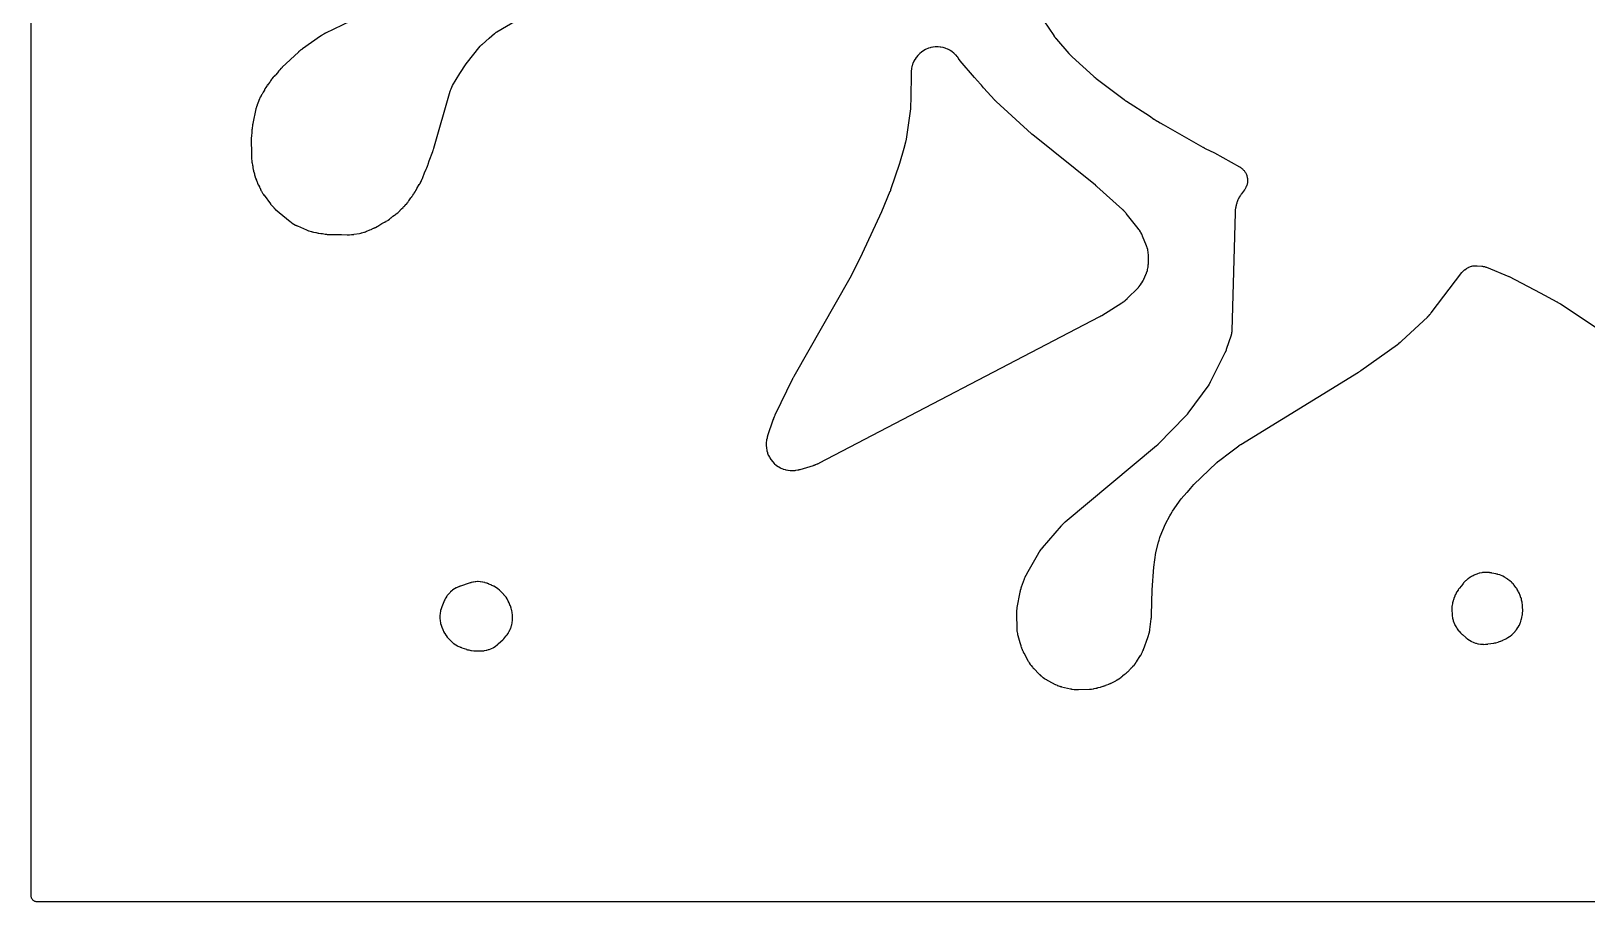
# Model space of a CAD drawing. Header units: millimetres. Extents: x 0 to 300, y 0 to 300.
# Drawn here: x -0.1 to 150, y -0.1 to 84 of the extents above; entities that cross this region are included whole.
import ezdxf

# ---------------------------------------------------------------- set-up
doc = ezdxf.new("R2010")
doc.units = ezdxf.units.MM
doc.layers.add('CUT', color=7, linetype='CONTINUOUS')

msp = doc.modelspace()

# ---------------------------------------------------------------- linework, layer by layer
at = {"layer": 'CUT'}
for points in [[(298.5625, -0.0625), (1.4375, -0.0625), (0.5522, -0.0625), (0.4788, -0.0589), (0.4206, -0.0503), (0.3635, -0.036), (0.3082, -0.0162), (0.255, 0.009), (0.2046, 0.0392), (0.1573, 0.0743), (0.1137, 0.1137), (0.0743, 0.1573), (0.0392, 0.2046), (0.009, 0.255), (-0.0162, 0.3082), (-0.036, 0.3635), (-0.0503, 0.4206), (-0.0589, 0.4788), (-0.0625, 0.5522), (-0.0625, 1.4375), (-0.0625, 298.5625)], [(30.7288, 84.9301), (28.3209, 83.7604), (28.31, 83.7549), (28.2393, 83.7188), (28.2285, 83.7131), (28.1864, 83.6905), (28.1651, 83.6785), (28.0284, 83.5978), (28.0076, 83.5849), (27.9676, 83.559), (27.9574, 83.5522), (27.8916, 83.5077), (27.8815, 83.5008), (27.8675, 83.4908), (27.8536, 83.4815), (27.8418, 83.4734), (26.1218, 82.2591), (26.1055, 82.2472), (26.0401, 82.1976), (26.0368, 82.1952), (26.0269, 82.1878), (26.0185, 82.1812), (26.0004, 82.1675), (25.9844, 82.155), (25.9696, 82.1429), (25.9693, 82.1427), (25.9692, 82.1427), (25.8561, 82.0507), (25.8405, 82.0376), (25.7411, 81.9511), (25.726, 81.9375), (24.1615, 80.48), (24.146, 80.465), (24.0469, 80.3659), (24.0319, 80.3503), (23.9122, 80.2215), (23.8978, 80.2055), (23.8061, 80.0994), (23.7923, 80.0828), (23.5266, 79.7522), (23.4621, 79.6883), (23.4505, 79.6766), (23.3763, 79.599), (23.365, 79.5869), (23.3218, 79.5391), (23.3003, 79.514), (23.1653, 79.3472), (23.1452, 79.3209), (23.1075, 79.2687), (23.098, 79.2552), (23.0375, 79.1664), (23.0284, 79.1526), (22.9637, 79.0518), (22.8025, 78.8511), (22.7925, 78.8383), (22.7286, 78.7543), (22.719, 78.7412), (22.682, 78.6897), (22.6638, 78.6629), (22.5501, 78.4851), (22.5334, 78.4572), (22.5022, 78.4021), (22.4944, 78.3878), (22.445, 78.2945), (22.4375, 78.2801), (22.3313, 78.0659), (22.2166, 77.8871), (22.2099, 77.8764), (22.1671, 77.8064), (22.1606, 77.7956), (22.1357, 77.7529), (22.1235, 77.7309), (22.0468, 77.5858), (22.0355, 77.5632), (22.0143, 77.5187), (22.009, 77.5072), (21.9753, 77.4324), (21.9702, 77.4208), (21.7993, 77.0187), (21.7939, 77.0057), (21.7601, 76.9206), (21.755, 76.9074), (21.7359, 76.8558), (21.7267, 76.8292), (21.6712, 76.6548), (21.6633, 76.6278), (21.6491, 76.5746), (21.6456, 76.561), (21.6241, 76.472), (21.6209, 76.4583), (21.3136, 75.045), (21.3106, 75.0305), (21.2925, 74.9359), (21.2899, 74.9214), (21.2804, 74.8643), (21.2763, 74.8349), (21.2541, 74.6437), (21.2514, 74.6142), (21.2476, 74.5565), (21.2468, 74.5417), (21.2429, 74.4454), (21.2424, 74.4306), (21.2371, 74.1115), (21.2036, 73.9175), (21.2009, 73.9002), (21.1848, 73.7875), (21.1826, 73.7701), (21.1749, 73.7023), (21.172, 73.6674), (21.1597, 73.4403), (21.1588, 73.4053), (21.1591, 73.337), (21.1594, 73.3194), (21.1632, 73.2057), (21.164, 73.1882), (21.2098, 72.4575), (21.2004, 71.8916), (21.2003, 71.8752), (21.2015, 71.7685), (21.2019, 71.7521), (21.2043, 71.6881), (21.2065, 71.6554), (21.2263, 71.4431), (21.2302, 71.4105), (21.2396, 71.3472), (21.2422, 71.331), (21.2608, 71.226), (21.2639, 71.2099), (21.3, 71.0336), (21.3085, 70.9434), (21.3104, 70.9252), (21.3193, 70.8542), (21.3249, 70.818), (21.3686, 70.5839), (21.3765, 70.5481), (21.3939, 70.4788), (21.3986, 70.461), (21.4311, 70.3464), (21.4364, 70.3288), (21.4595, 70.256), (21.4685, 70.212), (21.472, 70.1963), (21.4957, 70.0945), (21.4995, 70.0789), (21.5154, 70.0182), (21.5244, 69.9873), (21.588, 69.7884), (21.5986, 69.758), (21.6209, 69.6994), (21.6268, 69.6844), (21.6665, 69.5878), (21.6728, 69.573), (21.6841, 69.5475), (21.7001, 69.4972), (21.7045, 69.4837), (21.7345, 69.3964), (21.7393, 69.383), (21.7585, 69.331), (21.769, 69.3046), (21.8402, 69.137), (21.8648, 69.0859), (21.9516, 68.9258), (21.9657, 68.9011), (21.9826, 68.8732), (22.0494, 68.7222), (22.0564, 68.707), (22.1031, 68.6088), (22.1105, 68.5938), (22.1403, 68.5357), (22.1563, 68.5063), (22.2658, 68.3186), (22.2835, 68.2902), (22.3195, 68.2358), (22.3289, 68.2219), (22.3913, 68.1329), (22.4011, 68.1194), (23.017, 67.2918), (23.0277, 67.2778), (23.099, 67.1877), (23.1102, 67.174), (23.1545, 67.1212), (23.178, 67.0949), (23.3357, 66.9281), (23.3608, 66.9032), (23.411, 66.856), (23.424, 66.8441), (23.51, 66.7679), (23.5234, 66.7564), (24.9118, 65.5979), (24.9229, 65.5889), (24.9958, 65.5309), (25.0071, 65.5221), (25.0518, 65.4883), (25.0751, 65.4716), (25.2268, 65.3679), (25.2756, 65.3378), (25.4365, 65.249), (25.4619, 65.2358), (25.5121, 65.2111), (25.5251, 65.2049), (25.6097, 65.1659), (25.6228, 65.16), (26.4957, 64.782), (26.5121, 64.7752), (26.6188, 64.7327), (26.6353, 64.7264), (26.7001, 64.7028), (26.7337, 64.6916), (26.9537, 64.6258), (26.9879, 64.6167), (27.055, 64.6008), (27.0723, 64.597), (27.1848, 64.5739), (27.2022, 64.5706), (27.4026, 64.5356), (27.4028, 64.5356), (27.4326, 64.5271), (27.625, 64.478), (27.6857, 64.4658), (27.8821, 64.4367), (27.9129, 64.433), (27.9731, 64.4272), (27.9885, 64.4259), (28.059, 64.421), (28.3098, 64.3773), (28.3233, 64.3751), (28.4113, 64.3618), (28.4248, 64.3599), (28.4779, 64.3531), (28.5051, 64.3502), (28.6824, 64.3357), (28.7097, 64.3341), (28.7632, 64.3322), (28.7769, 64.3319), (28.8658, 64.3307), (28.8795, 64.3307), (29.8854, 64.3404), (30.4299, 64.3167), (30.4455, 64.3162), (30.5467, 64.3145), (30.5623, 64.3144), (30.6231, 64.3149), (30.6542, 64.316), (30.8561, 64.3281), (30.8872, 64.3308), (30.9476, 64.3376), (30.963, 64.3396), (31.0633, 64.3535), (31.0787, 64.3559), (31.5983, 64.4419), (31.6159, 64.4451), (31.7305, 64.4676), (31.7481, 64.4714), (31.8164, 64.4869), (31.8512, 64.4959), (32.0752, 64.5613), (32.1094, 64.5724), (32.1753, 64.596), (32.1922, 64.6023), (32.3009, 64.645), (32.3175, 64.6518), (32.6144, 64.7786), (32.7491, 64.8322), (32.7988, 64.8547), (32.8327, 64.8719), (32.978, 64.9339), (32.9903, 64.9394), (33.07, 64.9755), (33.0822, 64.9812), (33.1296, 65.004), (33.1535, 65.0162), (33.3075, 65.0991), (33.331, 65.1123), (33.3761, 65.1393), (33.3876, 65.1463), (33.4617, 65.1928), (33.473, 65.2001), (33.7757, 65.3999), (34.0375, 65.5298), (34.0489, 65.5355), (34.1222, 65.5739), (34.1334, 65.5799), (34.177, 65.6039), (34.199, 65.6166), (34.3385, 65.7013), (34.3809, 65.7295), (34.5127, 65.8257), (34.5329, 65.8411), (34.5718, 65.8721), (34.5817, 65.8802), (34.6453, 65.9331), (34.655, 65.9413), (34.8398, 66.1019), (34.9853, 66.1978), (34.9972, 66.2059), (35.0742, 66.2594), (35.0859, 66.2677), (35.1313, 66.3009), (35.1542, 66.3185), (35.2979, 66.4346), (35.341, 66.4729), (35.4729, 66.6022), (35.493, 66.6229), (35.5313, 66.6642), (35.541, 66.6749), (35.603, 66.7451), (35.6124, 66.756), (35.6651, 66.8187), (35.8217, 66.9547), (35.8322, 66.964), (35.8998, 67.0256), (35.9101, 67.0352), (35.9499, 67.0732), (35.9698, 67.0931), (36.0944, 67.2237), (36.1313, 67.2662), (36.2431, 67.4079), (36.26, 67.4304), (36.292, 67.4752), (36.3, 67.4867), (36.3515, 67.5624), (36.3593, 67.5741), (36.5547, 67.8763), (36.6476, 67.9868), (36.6592, 68.001), (36.6927, 68.0434), (36.7181, 68.0747), (36.7259, 68.0844), (36.7556, 68.1226), (36.7704, 68.1425), (36.8626, 68.2718), (36.8897, 68.3132), (36.971, 68.4497), (36.9832, 68.4712), (37.0062, 68.5138), (37.012, 68.5247), (37.0489, 68.5963), (37.0544, 68.6074), (37.0547, 68.608), (37.0568, 68.612), (37.0651, 68.6284), (37.1397, 68.7809), (37.3793, 69.1515), (37.3877, 69.1649), (37.4411, 69.2524), (37.4491, 69.2659), (37.4798, 69.3193), (37.4947, 69.3471), (37.5873, 69.5298), (37.6008, 69.5583), (37.6257, 69.6146), (37.6319, 69.6291), (37.6709, 69.7239), (37.6767, 69.7386), (37.9205, 70.379), (38.0362, 70.6158), (38.0417, 70.6274), (38.0766, 70.7029), (38.0818, 70.7145), (38.1018, 70.7604), (38.1116, 70.784), (38.1716, 70.9391), (38.1803, 70.9631), (38.1963, 71.0105), (38.2003, 71.0227), (38.2253, 71.102), (38.229, 71.1142), (38.229, 71.1144), (38.323, 71.4366), (38.6736, 72.3574), (38.678, 72.3694), (38.7057, 72.447), (38.7098, 72.459), (38.7425, 72.5573), (38.7464, 72.5694), (38.7708, 72.6481), (38.7744, 72.6603), (40.3561, 78.1789), (40.3739, 78.2195), (40.3984, 78.2755), (40.4483, 78.3892), (40.5855, 78.7021), (41.2758, 79.8773), (41.889, 80.799), (43.2465, 82.4954), (43.2531, 82.5035), (43.259, 82.5108), (43.2853, 82.5415), (43.3339, 82.5956), (43.3548, 82.618), (43.371, 82.6343), (43.4019, 82.6633), (43.4284, 82.6871), (44.1162, 83.2831), (44.636, 83.7301), (44.6469, 83.7393), (44.6545, 83.7456), (44.6916, 83.7743), (44.716, 83.7924), (44.74, 83.809), (44.7968, 83.8467), (44.8308, 83.8683), (44.8423, 83.8752), (44.8524, 83.8812), (48.0404, 85.7447)], [(97.6206, 84.9461), (98.5817, 83.5287), (98.5917, 83.5145), (98.6578, 83.4228), (98.6682, 83.4088), (98.7545, 83.2961), (98.7653, 83.2825), (98.8367, 83.1948), (98.8479, 83.1814), (100.0263, 81.8156), (100.0394, 81.8009), (100.1158, 81.7181), (100.1328, 81.6995), (100.1453, 81.6863), (100.2488, 81.5802), (100.2616, 81.5674), (100.3466, 81.4854), (100.3599, 81.473), (102.399, 79.6209), (102.4091, 79.612), (102.4751, 79.5547), (102.4853, 79.546), (102.5698, 79.4759), (102.5803, 79.4674), (102.6488, 79.4131), (102.6595, 79.4048), (105.3622, 77.3602), (105.3712, 77.3535), (105.4339, 77.3079), (105.4437, 77.3009), (105.523, 77.2456), (105.5327, 77.239), (105.5962, 77.1965), (105.6067, 77.1896), (107.8075, 75.783), (108.2358, 75.483), (108.2487, 75.4742), (108.333, 75.4183), (108.3461, 75.4099), (108.4539, 75.3424), (108.4672, 75.3344), (108.5544, 75.2829), (108.5679, 75.2752), (108.8301, 75.1294), (108.954, 75.0502), (108.9601, 75.0464), (109.0026, 75.0199), (109.0092, 75.0159), (109.0626, 74.9836), (109.0691, 74.9797), (109.1117, 74.9547), (109.1187, 74.9507), (112.9642, 72.7607), (112.9724, 72.7561), (113.0298, 72.7246), (113.0386, 72.7198), (113.1108, 72.6818), (113.1196, 72.6773), (113.177, 72.6482), (113.1865, 72.6435), (114.0967, 72.2026), (116.486, 70.8747), (116.5249, 70.8518), (116.595, 70.8081), (116.6691, 70.7566), (116.7166, 70.7199), (116.7852, 70.6613), (116.8288, 70.62), (116.8911, 70.5547), (116.9304, 70.5093), (116.9859, 70.4382), (117.0204, 70.389), (117.0684, 70.3127), (117.0979, 70.2603), (117.1381, 70.1795), (117.1621, 70.1245), (117.194, 70.0401), (117.2124, 69.9829), (117.2357, 69.8958), (117.2483, 69.8371), (117.2627, 69.748), (117.2693, 69.6883), (117.2748, 69.5983), (117.2754, 69.5382), (117.2718, 69.4481), (117.2665, 69.3882), (117.2539, 69.2989), (117.2425, 69.2399), (117.221, 69.1523), (117.2038, 69.0948), (117.1737, 69.0097), (117.1508, 68.9542), (117.1123, 68.8726), (117.084, 68.8197), (117.0375, 68.7424), (116.9914, 68.6737), (116.9653, 68.6369), (116.675, 68.2483), (116.6668, 68.237), (116.6143, 68.1631), (116.6063, 68.1517), (116.5758, 68.1066), (116.5607, 68.0831), (116.4675, 67.9306), (116.4406, 67.8817), (116.3631, 67.7233), (116.3409, 67.6722), (116.2775, 67.505), (116.2682, 67.4787), (116.2512, 67.427), (116.2471, 67.4137), (116.2209, 67.3269), (116.217, 67.3135), (116.1755, 67.1634), (116.171, 67.1458), (116.143, 67.0311), (116.1389, 67.0134), (116.1242, 66.9441), (116.1178, 66.9084), (116.0829, 66.6751), (116.0786, 66.639), (116.0724, 66.5684), (116.071, 66.5503), (116.0642, 66.4325), (116.0635, 66.4143), (115.7523, 55.0641), (115.7519, 55.0532), (115.7516, 55.0459), (115.7485, 54.9988), (115.7422, 54.9303), (115.7318, 54.854), (115.7227, 54.803), (115.7074, 54.7336), (115.6936, 54.681), (115.6816, 54.6397), (115.6776, 54.6268), (115.6739, 54.6152), (115.2219, 53.2418), (115.2167, 53.2263), (115.204, 53.1902), (115.1985, 53.1748), (115.1916, 53.1561), (115.1857, 53.1408), (115.1718, 53.1051), (115.1657, 53.0899), (115.1607, 53.0778), (115.1543, 53.0627), (115.1391, 53.0276), (115.1325, 53.0127), (115.1242, 52.9945), (115.1173, 52.9796), (115.1008, 52.9451), (115.0936, 52.9304), (113.6706, 50.084), (113.6664, 50.0758), (113.6626, 50.0683), (113.6456, 50.0367), (113.6138, 49.9804), (113.6011, 49.9588), (113.5858, 49.9343), (113.5529, 49.8838), (113.5327, 49.854), (113.5257, 49.8442), (113.5196, 49.8357), (111.5176, 47.0824), (111.508, 47.0695), (111.4854, 47.0396), (111.4757, 47.0269), (111.4636, 47.0115), (111.4536, 46.9989), (111.4299, 46.9699), (111.4197, 46.9575), (111.4114, 46.9477), (111.401, 46.9355), (111.3763, 46.9073), (111.3657, 46.8953), (111.3525, 46.8808), (111.3416, 46.8689), (111.316, 46.8416), (111.3049, 46.83), (108.6539, 44.104), (108.6457, 44.0957), (108.6265, 44.0765), (108.6182, 44.0683), (108.6081, 44.0584), (108.5997, 44.0503), (108.58, 44.0315), (108.5715, 44.0236), (108.5646, 44.0172), (108.556, 44.0093), (108.5358, 43.9911), (108.5271, 43.9833), (108.5165, 43.9739), (108.5077, 43.9663), (108.487, 43.9486), (108.4781, 43.9411), (99.6616, 36.5788), (99.6524, 36.571), (99.5931, 36.5194), (99.5841, 36.5114), (99.5491, 36.4797), (99.5315, 36.4631), (99.4195, 36.3532), (99.4027, 36.3359), (99.3703, 36.3015), (99.3621, 36.2926), (99.3095, 36.2343), (99.3015, 36.2253), (97.4619, 34.1021), (97.4523, 34.0908), (97.3912, 34.0166), (97.3819, 34.0051), (97.3463, 33.9596), (97.3286, 33.9359), (97.2177, 33.779), (97.2012, 33.7544), (97.1702, 33.7056), (97.1624, 33.6931), (97.1129, 33.6107), (97.1054, 33.5979), (95.9464, 31.5582), (95.9404, 31.5473), (95.902, 31.4765), (95.8963, 31.4656), (95.8741, 31.4225), (95.8632, 31.4002), (95.7955, 31.2542), (95.7855, 31.2315), (95.767, 31.1868), (95.7624, 31.1753), (95.7331, 31.1002), (95.7287, 31.0887), (95.4453, 30.3158), (95.4447, 30.3144), (95.4406, 30.3027), (95.4144, 30.2265), (95.4105, 30.2147), (95.3957, 30.1686), (95.3886, 30.1448), (95.3458, 29.9895), (95.3397, 29.9654), (95.3288, 29.9182), (95.3261, 29.9061), (95.3096, 29.8272), (95.3072, 29.8151), (95.0278, 28.3319), (95.0251, 28.3163), (95.0087, 28.2146), (95.0064, 28.1989), (95.0028, 28.1727), (95.0012, 28.1617), (94.993, 28.1003), (94.9897, 28.0687), (94.9733, 27.8634), (94.9717, 27.8317), (94.97, 27.7698), (94.9698, 27.7539), (94.9698, 27.6508), (94.97, 27.635), (95.0026, 26.3928), (95.0031, 26.3805), (95.0068, 26.3003), (95.0075, 26.288), (95.0108, 26.2398), (95.013, 26.2152), (95.0301, 26.0578), (95.0375, 26.009), (95.0416, 25.9876), (95.0429, 25.9794), (95.0737, 25.8212), (95.0791, 25.7966), (95.0905, 25.7489), (95.0936, 25.7367), (95.1142, 25.6576), (95.1175, 25.6455), (95.3092, 24.9705), (95.3947, 24.6654), (95.3996, 24.6487), (95.4096, 24.6168), (95.4097, 24.6163), (95.4146, 24.6001), (95.4476, 24.4949), (95.453, 24.4788), (95.4746, 24.4163), (95.4866, 24.3846), (95.5703, 24.1808), (95.5841, 24.1498), (95.6126, 24.0901), (95.6202, 24.0749), (95.6705, 23.9768), (95.6785, 23.9619), (96.1215, 23.1562), (96.128, 23.1447), (96.1711, 23.0703), (96.1779, 23.0589), (96.2047, 23.0148), (96.219, 22.9925), (96.3135, 22.8517), (96.3449, 22.8091), (96.3697, 22.7783), (96.3711, 22.7763), (96.4036, 22.7328), (96.5142, 22.5981), (96.5319, 22.5775), (96.5674, 22.538), (96.5766, 22.528), (96.6372, 22.4637), (96.6466, 22.4539), (97.1685, 21.9243), (97.1793, 21.9132), (97.1896, 21.9027), (97.1969, 21.8955), (97.2111, 21.8811), (97.2213, 21.871), (97.2435, 21.8495), (97.2578, 21.8354), (97.2684, 21.8252), (97.2768, 21.8173), (97.2884, 21.8061), (97.2988, 21.7963), (97.34, 21.7583), (97.3616, 21.7393), (97.5026, 21.6212), (97.5483, 21.5865), (97.7, 21.4825), (97.7241, 21.4668), (97.7718, 21.4373), (97.7841, 21.4299), (97.8646, 21.3828), (97.877, 21.3757), (98.559, 20.9981), (98.5713, 20.9915), (98.6515, 20.9495), (98.6639, 20.9432), (98.7127, 20.9191), (98.738, 20.9073), (98.9015, 20.8357), (98.9071, 20.8335), (98.9537, 20.8155), (99.1228, 20.7588), (99.1494, 20.7506), (99.2016, 20.7358), (99.2151, 20.7321), (99.3026, 20.7094), (99.3161, 20.7061), (100.1808, 20.5033), (100.1937, 20.5004), (100.2779, 20.4826), (100.2909, 20.48), (100.3418, 20.4704), (100.3679, 20.4661), (100.5361, 20.442), (100.5888, 20.4368), (100.7584, 20.4277), (100.7849, 20.4269), (100.8367, 20.4264), (100.8499, 20.4264), (100.936, 20.4275), (100.9492, 20.4278), (102.0277, 20.4651), (102.0419, 20.4658), (102.1347, 20.4712), (102.149, 20.4722), (102.2046, 20.4768), (102.2331, 20.4798), (102.4148, 20.5036), (102.4711, 20.5137), (102.6497, 20.5546), (102.6774, 20.5616), (102.7312, 20.5767), (102.7449, 20.5807), (102.8338, 20.6079), (102.8474, 20.6122), (102.8597, 20.6163), (102.8673, 20.6177), (103.0814, 20.6618), (103.1473, 20.6793), (103.355, 20.7475), (103.3871, 20.759), (103.4491, 20.7833), (103.4648, 20.7898), (103.5669, 20.8332), (103.5825, 20.8401), (103.7096, 20.8985), (103.9055, 20.9635), (103.9209, 20.9689), (104.0209, 21.0051), (104.0362, 21.0109), (104.0956, 21.0343), (104.1257, 21.0471), (104.3162, 21.1344), (104.3741, 21.1649), (104.554, 21.2724), (104.5816, 21.2899), (104.6345, 21.3256), (104.648, 21.335), (104.655, 21.34), (104.6629, 21.3441), (104.6906, 21.3597), (104.8657, 21.4638), (104.9185, 21.4992), (105.0816, 21.6213), (105.1065, 21.641), (105.1541, 21.6808), (105.1662, 21.6911), (105.2437, 21.7594), (105.2555, 21.7701), (105.3754, 21.8815), (105.5464, 22.0109), (105.5582, 22.02), (105.6339, 22.0804), (105.6455, 22.0898), (105.69, 22.1271), (105.7124, 22.1468), (105.8524, 22.2765), (105.8941, 22.3191), (106.0206, 22.4621), (106.0398, 22.4849), (106.0761, 22.5303), (106.0826, 22.5387), (106.0872, 22.5429), (106.0963, 22.5516), (106.1551, 22.6085), (106.164, 22.6174), (106.1986, 22.6523), (106.2159, 22.6706), (106.3245, 22.79), (106.3568, 22.8286), (106.455, 22.9567), (106.4699, 22.977), (106.4982, 23.0172), (106.5053, 23.0276), (106.5509, 23.0955), (106.5578, 23.106), (106.9223, 23.6743), (106.931, 23.6882), (106.9859, 23.7792), (106.9941, 23.7933), (107.0256, 23.8488), (107.041, 23.8777), (107.1355, 24.0679), (107.1493, 24.0976), (107.1745, 24.1562), (107.1808, 24.1713), (107.2201, 24.27), (107.226, 24.2853), (107.6582, 25.4612), (107.663, 25.4747), (107.6755, 25.5116), (107.6804, 25.5248), (107.6861, 25.5407), (107.7214, 25.6449), (107.7267, 25.6611), (107.7461, 25.7242), (107.7552, 25.7568), (107.8079, 25.9704), (107.8151, 26.0035), (107.8274, 26.0684), (107.8302, 26.0851), (107.8475, 26.1938), (107.85, 26.2105), (107.9861, 27.2567), (107.9879, 27.272), (107.9983, 27.3717), (107.9997, 27.387), (108.0095, 27.5124), (108.0105, 27.5278), (108.0157, 27.6279), (108.0164, 27.6433), (108.0804, 30.0455), (108.2248, 32.2286), (108.4309, 33.6398), (108.6917, 34.6481), (108.742, 34.8427), (108.8105, 35.1075), (108.8327, 35.1936), (109.3448, 36.4267), (109.767, 37.1791), (109.8648, 37.3533), (109.9957, 37.5866), (110.0321, 37.6513), (110.8805, 38.8311), (111.4207, 39.4379), (111.4618, 39.484), (111.7635, 39.8229), (112.1039, 40.2052), (114.2732, 42.2997), (114.2828, 42.3089), (114.3054, 42.3301), (114.3152, 42.3391), (114.3271, 42.35), (114.337, 42.3589), (114.3602, 42.3794), (114.3703, 42.3881), (114.3784, 42.395), (114.3885, 42.4036), (114.4123, 42.4234), (114.4226, 42.4318), (114.4352, 42.442), (114.4456, 42.4503), (114.4699, 42.4694), (114.4805, 42.4775), (115.6589, 43.373), (116.4307, 43.959), (116.4396, 43.9657), (116.4605, 43.9811), (116.4696, 43.9877), (116.4806, 43.9957), (116.4897, 44.0021), (116.5102, 44.0166), (116.5103, 44.0166), (116.5177, 44.0217), (116.527, 44.028), (116.5488, 44.0425), (116.5581, 44.0486), (116.5696, 44.056), (116.579, 44.0621), (116.6011, 44.076), (116.6106, 44.0819), (127.9855, 51.0603), (127.994, 51.0655), (128.0523, 51.1027), (128.0612, 51.1085), (128.1331, 51.156), (128.1417, 51.1618), (128.1979, 51.2004), (128.207, 51.2068), (131.7449, 53.7359), (131.7607, 53.7476), (131.862, 53.8251), (131.8774, 53.8373), (132.0013, 53.9388), (132.0163, 53.9514), (132.1123, 54.0355), (132.1269, 54.0486), (132.1505, 54.0707), (134.6149, 56.3737), (134.6157, 56.3744), (134.6248, 56.3831), (134.6836, 56.4404), (134.6925, 56.4493), (134.7271, 56.4845), (134.7444, 56.5029), (134.8544, 56.6245), (134.871, 56.6436), (134.9025, 56.6816), (134.9105, 56.6914), (134.9615, 56.7556), (134.9693, 56.7655), (137.9404, 60.6663), (137.9778, 60.7092), (138.034, 60.7679), (138.0736, 60.8057), (138.1298, 60.855), (138.1739, 60.8906), (138.2097, 60.9181), (138.2213, 60.9265), (138.2317, 60.934), (138.3879, 61.0443), (138.4257, 61.0695), (138.496, 61.114), (138.5751, 61.1587), (138.6292, 61.1857), (138.7124, 61.2221), (138.769, 61.2436), (138.8554, 61.2714), (138.9139, 61.287), (139.0027, 61.3061), (139.0624, 61.3157), (139.1527, 61.3257), (139.2131, 61.3292), (139.3039, 61.33), (139.387, 61.3266), (139.4324, 61.3235), (139.8638, 61.2836), (139.8746, 61.2825), (139.8818, 61.2818), (139.9285, 61.2757), (139.9962, 61.265), (140.0715, 61.2498), (140.1217, 61.2374), (140.1898, 61.2177), (140.2412, 61.2006), (140.2816, 61.1861), (140.2942, 61.1812), (140.3055, 61.1768), (140.3084, 61.1756), (142.4763, 60.2842), (142.5078, 60.2705), (145.5086, 58.7041), (147.1029, 57.8457), (147.1117, 57.8409), (147.1233, 57.8345), (147.2085, 57.7807), (147.2536, 57.7522), (147.3115, 57.7156), (147.4396, 57.6347), (152.4331, 54.3429)]]:
    msp.add_lwpolyline(points, dxfattribs=at)
for points in [[(71.7938, 42.0923), (71.841, 42.0563), (71.9954, 41.9497), (72.0459, 41.9185), (72.2101, 41.8278), (72.2635, 41.8017), (72.4359, 41.7276), (72.4915, 41.7069), (72.6704, 41.6502), (72.7278, 41.6351), (72.9114, 41.5964), (72.97, 41.587), (73.1565, 41.5666), (73.2157, 41.5631), (73.4034, 41.5613), (73.4627, 41.5636), (73.6496, 41.5803), (73.7084, 41.5885), (73.8952, 41.624), (73.9243, 41.6303), (73.9806, 41.6439), (73.995, 41.6476), (74.0881, 41.6726), (74.1024, 41.6766), (75.4103, 42.0626), (75.4243, 42.0669), (75.5146, 42.0959), (75.5284, 42.1006), (75.5822, 42.1193), (75.6095, 42.1296), (75.7853, 42.2007), (75.8121, 42.2123), (75.8638, 42.2362), (75.8769, 42.2425), (75.962, 42.2843), (75.9751, 42.2909), (102.9569, 56.3903), (102.9666, 56.3955), (103.0334, 56.432), (103.0436, 56.4377), (103.126, 56.4848), (103.1359, 56.4906), (103.2003, 56.529), (103.2108, 56.5354), (105.1392, 57.7417), (105.1534, 57.7508), (105.2448, 57.8117), (105.2588, 57.8212), (105.3126, 57.8593), (105.3396, 57.8796), (105.5115, 58.0162), (105.5374, 58.038), (105.5866, 58.0819), (105.599, 58.0933), (105.6789, 58.1687), (105.6911, 58.1804), (106.6712, 59.1586), (106.6809, 59.1685), (106.7436, 59.234), (106.7531, 59.2442), (106.7898, 59.2845), (106.8082, 59.3055), (106.9224, 59.443), (106.956, 59.4875), (107.0557, 59.633), (107.085, 59.6804), (107.1719, 59.8366), (107.1849, 59.8613), (107.2091, 59.9101), (107.2151, 59.9227), (107.2536, 60.0048), (107.2593, 60.0175), (107.4658, 60.4867), (107.4716, 60.5005), (107.5087, 60.5908), (107.5142, 60.6047), (107.5351, 60.6595), (107.5451, 60.6878), (107.6046, 60.8708), (107.6203, 60.9288), (107.6607, 61.1142), (107.6705, 61.1735), (107.6924, 61.3646), (107.6951, 61.3946), (107.6988, 61.4531), (107.6996, 61.4681), (107.7034, 61.5656), (107.7038, 61.5806), (107.7122, 62.1783), (107.7123, 62.1931), (107.7113, 62.2886), (107.7109, 62.3033), (107.7089, 62.3607), (107.7072, 62.3901), (107.6913, 62.5779), (107.6835, 62.6362), (107.6499, 62.819), (107.6364, 62.8763), (107.5843, 63.0574), (107.5755, 63.0855), (107.5569, 63.1398), (107.552, 63.1537), (107.5189, 63.2434), (107.5136, 63.2571), (107.1443, 64.1867), (107.1388, 64.2003), (107.1016, 64.2876), (107.0957, 64.301), (107.0721, 64.353), (107.0593, 64.3793), (106.9736, 64.5458), (106.9443, 64.5964), (106.8428, 64.7537), (106.8263, 64.7779), (106.7931, 64.8243), (106.7844, 64.8361), (106.7273, 64.9119), (106.7183, 64.9234), (105.5762, 66.3638), (105.5681, 66.3737), (105.5151, 66.4378), (105.5068, 66.4476), (105.4741, 66.4854), (105.4569, 66.5044), (105.3428, 66.6255), (105.3248, 66.6438), (105.289, 66.6787), (105.2797, 66.6875), (105.2189, 66.7443), (105.2094, 66.7529), (102.7382, 68.9629), (102.7327, 68.9678), (102.694, 69.0015), (102.688, 69.0067), (102.6393, 69.0481), (102.6334, 69.0531), (102.5944, 69.0853), (102.588, 69.0905), (96.5445, 73.9522), (96.54, 73.9559), (96.5294, 73.9645), (96.5249, 73.9683), (96.5139, 73.9773), (96.5084, 73.9819), (96.4956, 73.9926), (96.4902, 73.9972), (96.4857, 74.001), (96.4802, 74.0058), (96.4674, 74.0169), (96.4619, 74.0217), (96.4593, 74.024), (96.453, 74.0296), (96.4381, 74.043), (96.4318, 74.0487), (93.0315, 77.1628), (93.0242, 77.1696), (93.0072, 77.1855), (92.9999, 77.1924), (92.9912, 77.2007), (92.9841, 77.2077), (92.9675, 77.2239), (92.9604, 77.2309), (92.9547, 77.2366), (92.9477, 77.2437), (92.9315, 77.2603), (92.9246, 77.2674), (92.9162, 77.2762), (92.9093, 77.2835), (92.8934, 77.3004), (92.8867, 77.3078), (91.7979, 78.4985), (91.5926, 78.7377), (91.4959, 78.8505), (90.9421, 79.496), (89.5649, 81.1013), (89.4002, 81.3354), (89.3917, 81.3472), (89.3355, 81.4231), (89.3267, 81.4347), (89.2919, 81.4795), (89.2735, 81.502), (89.1521, 81.6432), (89.1121, 81.6854), (88.9795, 81.8125), (88.9356, 81.8507), (88.7913, 81.9643), (88.744, 81.998), (88.5893, 82.0972), (88.539, 82.1262), (88.3755, 82.21), (88.3225, 82.2339), (88.1517, 82.3015), (88.0967, 82.3202), (87.9201, 82.3709), (87.8635, 82.3842), (87.6829, 82.4176), (87.6253, 82.4254), (87.4422, 82.4412), (87.3842, 82.4433), (87.2005, 82.4413), (87.1425, 82.4379), (86.9598, 82.4181), (86.9024, 82.409), (86.7226, 82.3717), (86.6663, 82.3571), (86.4909, 82.3025), (86.4363, 82.2826), (86.267, 82.2113), (86.2146, 82.1862), (86.053, 82.0989), (86.0032, 82.0688), (85.8508, 81.9662), (85.8042, 81.9315), (85.6624, 81.8147), (85.6194, 81.7756), (85.4896, 81.6456), (85.4506, 81.6025), (85.334, 81.4606), (85.2993, 81.414), (85.1969, 81.2614), (85.1669, 81.2116), (85.0798, 81.0499), (85.0548, 80.9975), (84.9837, 80.828), (84.9639, 80.7734), (84.9095, 80.5979), (84.895, 80.5417), (84.8579, 80.3617), (84.849, 80.3043), (84.8291, 80.1191), (84.8268, 80.0902), (84.8235, 80.0335), (84.8228, 80.019), (84.8196, 79.9246), (84.8193, 79.9101), (84.7956, 77.4502), (84.7648, 76.6936), (84.7642, 76.6826), (84.7629, 76.6569), (84.7622, 76.6459), (84.7614, 76.6325), (84.7606, 76.6215), (84.7586, 76.5959), (84.7577, 76.5849), (84.7569, 76.5761), (84.7558, 76.5651), (84.7532, 76.5396), (84.752, 76.5286), (84.7505, 76.5153), (84.7492, 76.5043), (84.7459, 76.4789), (84.7445, 76.4679), (84.3359, 73.539), (84.2685, 73.2396), (84.1302, 72.6253), (83.6997, 71.1901), (82.8412, 68.6348), (82.839, 68.6285), (82.8339, 68.6137), (82.8317, 68.6073), (82.8263, 68.5919), (82.8235, 68.5842), (82.817, 68.5662), (82.8142, 68.5585), (82.8118, 68.5523), (82.8089, 68.5445), (82.8019, 68.5263), (82.7989, 68.5185), (82.7974, 68.5148), (82.7938, 68.5057), (82.7852, 68.4846), (82.7814, 68.4755), (81.956, 66.5099), (80.1015, 62.4944), (78.9622, 60.2296), (78.9601, 60.2254), (78.9551, 60.2156), (78.9529, 60.2114), (78.9477, 60.2013), (78.945, 60.1962), (78.9388, 60.1843), (78.9361, 60.1792), (78.9339, 60.1751), (78.9312, 60.1699), (78.9247, 60.1579), (78.9222, 60.1534), (78.917, 60.144), (78.9094, 60.1303), (78.906, 60.1243), (73.5037, 50.6375), (73.4992, 50.6295), (73.4684, 50.5733), (73.4637, 50.5646), (73.4263, 50.4938), (73.4219, 50.4852), (73.3932, 50.4288), (73.3886, 50.4195), (71.6734, 46.8899), (71.6649, 46.8718), (71.6122, 46.7535), (71.6044, 46.7352), (71.5433, 46.5846), (71.5361, 46.566), (71.4913, 46.4445), (71.4847, 46.4256), (70.9806, 44.9015), (70.9761, 44.8874), (70.9481, 44.7951), (70.944, 44.7808), (70.9285, 44.725), (70.9213, 44.6962), (70.8797, 44.5105), (70.8696, 44.452), (70.8469, 44.2658), (70.8426, 44.2066), (70.8384, 44.019), (70.84, 43.9597), (70.8543, 43.7726), (70.8617, 43.7137), (70.8945, 43.5289), (70.9077, 43.4711), (70.9586, 43.2905), (70.9774, 43.2342), (71.0459, 43.0595), (71.0702, 43.0053), (71.1556, 42.8382), (71.1852, 42.7868), (71.2866, 42.6289), (71.3211, 42.5807), (71.4377, 42.4336), (71.4768, 42.389), (71.6073, 42.2542), (71.6506, 42.2136)], [(137.1665, 26.902), (137.1878, 26.8489), (137.2641, 26.6824), (137.2766, 26.6567), (137.3022, 26.6071), (137.3089, 26.5944), (137.3536, 26.513), (137.3606, 26.5005), (137.3762, 26.4735), (137.3847, 26.4593), (137.441, 26.3679), (137.4498, 26.354), (137.4852, 26.3), (137.504, 26.2729), (137.6296, 26.1024), (137.6716, 26.0515), (137.8152, 25.8958), (137.8382, 25.8722), (137.8845, 25.8273), (137.8965, 25.8159), (137.9756, 25.7433), (137.9879, 25.7322), (138.3229, 25.441), (138.3335, 25.432), (138.4035, 25.374), (138.4144, 25.3651), (138.4573, 25.3313), (138.4796, 25.3144), (138.6253, 25.2099), (138.6723, 25.1794), (138.825, 25.0901), (138.8745, 25.0642), (139.0349, 24.9895), (139.0866, 24.9683), (139.2521, 24.9093), (139.3062, 24.8928), (139.4824, 24.8482), (139.5102, 24.8418), (139.5152, 24.8408), (139.545, 24.8355), (139.7356, 24.8066), (139.7954, 24.8006), (139.9829, 24.7912), (140.0425, 24.7911), (140.2335, 24.8005), (140.2632, 24.8027), (140.3212, 24.8085), (140.336, 24.8101), (140.4322, 24.8221), (140.447, 24.8241), (141.0113, 24.9086), (141.0268, 24.9111), (141.127, 24.9288), (141.1423, 24.9317), (141.2022, 24.9439), (141.2327, 24.9509), (141.427, 25.0012), (141.4867, 25.02), (141.6746, 25.0901), (141.7037, 25.1019), (141.7597, 25.1262), (141.774, 25.1326), (141.8662, 25.1756), (141.8804, 25.1823), (142.1769, 25.3299), (142.1908, 25.3371), (142.281, 25.3849), (142.2948, 25.3925), (142.3481, 25.4226), (142.3751, 25.4388), (142.5448, 25.5467), (142.596, 25.5831), (142.7514, 25.7065), (142.7984, 25.7481), (142.9421, 25.889), (142.9639, 25.9116), (143.0053, 25.9567), (143.0158, 25.9684), (143.0828, 26.0454), (143.093, 26.0574), (143.1188, 26.0886), (143.1277, 26.0996), (143.1846, 26.1719), (143.1932, 26.1832), (143.2264, 26.2274), (143.2428, 26.2505), (143.3446, 26.4006), (143.3742, 26.4489), (143.4602, 26.6059), (143.4851, 26.6567), (143.5569, 26.8234), (143.5675, 26.8496), (143.587, 26.9014), (143.5918, 26.9147), (143.6222, 27.0015), (143.6267, 27.0149), (143.6676, 27.1413), (143.6724, 27.1569), (143.7024, 27.2591), (143.7068, 27.2749), (143.7231, 27.3367), (143.7306, 27.3686), (143.773, 27.5741), (143.7828, 27.6389), (143.8025, 27.8479), (143.8047, 27.8806), (143.8073, 27.9444), (143.8077, 27.9608), (143.809, 28.0673), (143.809, 28.0837), (143.8048, 28.3666), (143.8043, 28.3827), (143.8, 28.487), (143.7991, 28.503), (143.7948, 28.5656), (143.7917, 28.5976), (143.7667, 28.8019), (143.7555, 28.8651), (143.7087, 29.0656), (143.7006, 29.0967), (143.6831, 29.1569), (143.6784, 29.1723), (143.6466, 29.2717), (143.6415, 29.2869), (143.5694, 29.4934), (143.5642, 29.5075), (143.5297, 29.599), (143.5242, 29.613), (143.502, 29.6674), (143.49, 29.6949), (143.4085, 29.8696), (143.3804, 29.9228), (143.2818, 30.0884), (143.2658, 30.1139), (143.2333, 30.1628), (143.2248, 30.1752), (143.1686, 30.2552), (143.1598, 30.2674), (143.0628, 30.3985), (143.0527, 30.4118), (142.9861, 30.4969), (142.9756, 30.5098), (142.9342, 30.5598), (142.9122, 30.5848), (142.7673, 30.741), (142.7194, 30.7872), (142.558, 30.9264), (142.5322, 30.9475), (142.4808, 30.9871), (142.4675, 30.997), (142.38, 31.0606), (142.3665, 31.0702), (142.2405, 31.1566), (142.228, 31.1649), (142.1462, 31.218), (142.1335, 31.2261), (142.0836, 31.2567), (142.0576, 31.2718), (141.8889, 31.3642), (141.8349, 31.3903), (141.6603, 31.4643), (141.6039, 31.485), (141.4202, 31.542), (141.3914, 31.5501), (141.3346, 31.5647), (141.32, 31.5682), (141.225, 31.5901), (141.2103, 31.5932), (140.8184, 31.673), (140.8038, 31.6758), (140.7082, 31.6928), (140.6935, 31.6952), (140.6359, 31.704), (140.6062, 31.7077), (140.4158, 31.727), (140.3562, 31.7301), (140.1675, 31.7304), (140.1078, 31.7276), (139.92, 31.7091), (139.8609, 31.7003), (139.6758, 31.6633), (139.618, 31.6487), (139.4375, 31.5935), (139.3813, 31.5732), (139.2048, 31.4993), (139.1775, 31.487), (139.125, 31.4619), (139.1116, 31.4553), (139.0251, 31.4112), (139.0119, 31.4043), (138.8858, 31.336), (138.8726, 31.3287), (138.7873, 31.2797), (138.7743, 31.272), (138.7238, 31.2413), (138.6984, 31.2249), (138.538, 31.1159), (138.4897, 31.0794), (138.3432, 30.9565), (138.2988, 30.9154), (138.1636, 30.7764), (138.143, 30.7542), (138.104, 30.7099), (138.0941, 30.6984), (138.0311, 30.623), (138.0215, 30.6112), (137.6986, 30.2047), (137.6894, 30.1928), (137.6308, 30.1151), (137.6219, 30.103), (137.5879, 30.0555), (137.5711, 30.0307), (137.4673, 29.8692), (137.4374, 29.8173), (137.3502, 29.6462), (137.3373, 29.6192), (137.3134, 29.5658), (137.3074, 29.5521), (137.2698, 29.4623), (137.2642, 29.4484), (137.1682, 29.202), (137.1627, 29.1873), (137.128, 29.091), (137.1229, 29.0762), (137.1036, 29.0178), (137.0945, 28.9877), (137.0414, 28.7931), (137.028, 28.7316), (136.996, 28.5353), (136.9891, 28.4727), (136.9777, 28.2713), (136.9767, 28.2398), (136.9765, 28.1784), (136.9766, 28.1627), (136.9788, 28.0604), (136.9794, 28.0446), (136.9938, 27.7456), (136.9947, 27.7314), (137.0014, 27.6387), (137.0026, 27.6245), (137.0079, 27.5689), (137.0113, 27.5405), (137.0375, 27.3592), (137.0484, 27.3031), (137.0911, 27.1275), (137.1073, 27.0727)], [(39.8124, 25.8775), (39.8408, 25.828), (39.9378, 25.6761), (39.9707, 25.6296), (40.0832, 25.4857), (40.1013, 25.4636), (40.1376, 25.4214), (40.1471, 25.4107), (40.2092, 25.342), (40.2188, 25.3315), (40.3649, 25.1774), (40.375, 25.167), (40.4415, 25.1001), (40.4519, 25.0899), (40.4928, 25.0507), (40.5143, 25.0311), (40.6547, 24.909), (40.7003, 24.8731), (40.8499, 24.7666), (40.8988, 24.7353), (41.0579, 24.6437), (41.1095, 24.6173), (41.2791, 24.5405), (41.3058, 24.5292), (41.3585, 24.5083), (41.3721, 24.5031), (41.4607, 24.4705), (41.4744, 24.4657), (41.9264, 24.3117), (41.942, 24.3066), (42.0436, 24.2751), (42.0593, 24.2704), (42.1208, 24.2532), (42.1525, 24.2452), (42.3572, 24.1996), (42.4218, 24.1888), (42.6302, 24.1658), (42.6628, 24.1631), (42.7266, 24.1595), (42.743, 24.1589), (42.8493, 24.1559), (42.8657, 24.1556), (43.2272, 24.1553), (43.2412, 24.1554), (43.3326, 24.1575), (43.3466, 24.158), (43.4014, 24.1605), (43.4295, 24.1624), (43.6088, 24.1791), (43.6645, 24.1869), (43.8391, 24.2199), (43.8938, 24.2328), (44.0645, 24.282), (44.1177, 24.3), (44.2832, 24.3649), (44.3345, 24.3879), (44.4931, 24.4679), (44.542, 24.4956), (44.6924, 24.5901), (44.7386, 24.6222), (44.8814, 24.732), (44.9033, 24.7496), (44.9452, 24.785), (44.9558, 24.7942), (45.0242, 24.8548), (45.0346, 24.8642), (45.4264, 25.2282), (45.4397, 25.2409), (45.5247, 25.3249), (45.5375, 25.338), (45.587, 25.3899), (45.6115, 25.4173), (45.7652, 25.5999), (45.788, 25.6287), (45.8307, 25.6863), (45.8414, 25.7012), (45.9096, 25.7993), (45.9199, 25.8145), (45.9351, 25.8379), (45.9428, 25.85), (45.9915, 25.9288), (45.9988, 25.941), (46.0269, 25.9891), (46.0408, 26.014), (46.1255, 26.176), (46.1495, 26.2277), (46.2175, 26.3946), (46.2365, 26.4484), (46.2884, 26.621), (46.3022, 26.6763), (46.3374, 26.8531), (46.3459, 26.9095), (46.3645, 27.0913), (46.3667, 27.1197), (46.3697, 27.1753), (46.3703, 27.1896), (46.3731, 27.2822), (46.3734, 27.2964), (46.3742, 27.409), (46.3741, 27.4241), (46.3723, 27.5219), (46.3718, 27.537), (46.3693, 27.5957), (46.3672, 27.6258), (46.3491, 27.818), (46.3405, 27.8776), (46.3038, 28.0644), (46.2892, 28.1228), (46.2332, 28.3075), (46.2237, 28.3361), (46.2039, 28.3914), (46.1986, 28.4055), (46.1632, 28.4968), (46.1576, 28.5108), (46.0422, 28.7875), (46.0367, 28.8005), (45.9993, 28.8844), (45.9934, 28.8973), (45.9698, 28.9472), (45.9571, 28.9724), (45.872, 29.1323), (45.8432, 29.1809), (45.7448, 29.33), (45.7114, 29.3756), (45.5979, 29.5168), (45.5797, 29.5383), (45.5431, 29.5797), (45.5336, 29.5901), (45.4711, 29.6575), (45.4614, 29.6677), (45.2616, 29.8729), (45.2515, 29.8832), (45.1845, 29.9487), (45.1741, 29.9587), (45.1329, 29.9971), (45.1114, 30.0163), (44.9704, 30.1358), (44.9246, 30.1709), (44.7749, 30.2748), (44.726, 30.3054), (44.5647, 30.3957), (44.5392, 30.4092), (44.4888, 30.4343), (44.4759, 30.4406), (44.391, 30.4804), (44.3779, 30.4864), (44.1022, 30.6077), (44.0894, 30.6131), (44.0056, 30.6477), (43.9926, 30.6529), (43.9418, 30.6725), (43.9155, 30.6819), (43.7459, 30.7384), (43.6923, 30.7535), (43.5205, 30.7935), (43.4657, 30.8036), (43.2909, 30.8274), (43.2354, 30.8323), (43.0592, 30.8399), (43.0035, 30.8396), (42.8273, 30.8307), (42.7718, 30.8254), (42.5973, 30.8002), (42.5425, 30.7896), (42.3688, 30.7478), (42.3418, 30.7406), (42.2895, 30.7254), (42.2761, 30.7214), (42.1897, 30.694), (42.1765, 30.6897), (41.3443, 30.4052), (41.3308, 30.4004), (41.2431, 30.3681), (41.2297, 30.363), (41.1775, 30.3423), (41.1511, 30.3311), (40.9833, 30.2551), (40.9321, 30.2289), (40.7745, 30.1385), (40.7261, 30.1075), (40.5779, 30.0024), (40.5326, 29.967), (40.3952, 29.8482), (40.3535, 29.8086), (40.228, 29.6772), (40.1904, 29.6338), (40.0781, 29.491), (40.0447, 29.4441), (39.9466, 29.2912), (39.9179, 29.2415), (39.8336, 29.0776), (39.8211, 29.0518), (39.7979, 29.0007), (39.7921, 28.9875), (39.7554, 28.9016), (39.75, 28.8883), (39.5593, 28.4097), (39.5542, 28.3965), (39.5221, 28.31), (39.5173, 28.2966), (39.4992, 28.2441), (39.4906, 28.2171), (39.4396, 28.0424), (39.4262, 27.9872), (39.3923, 27.8109), (39.3843, 27.7547), (39.3672, 27.5759), (39.3645, 27.5192), (39.3645, 27.3397), (39.3671, 27.283), (39.384, 27.1042), (39.392, 27.048), (39.4258, 26.8717), (39.4391, 26.8164), (39.49, 26.6417), (39.4986, 26.6146), (39.5166, 26.5622), (39.5214, 26.5488), (39.5534, 26.4623), (39.5585, 26.449), (39.6464, 26.2279), (39.6518, 26.2148), (39.688, 26.1295), (39.6938, 26.1164), (39.7168, 26.0657), (39.7292, 26.0401)]]:
    msp.add_lwpolyline(points, close=True, dxfattribs=at)

doc.saveas('drawing.dxf')
